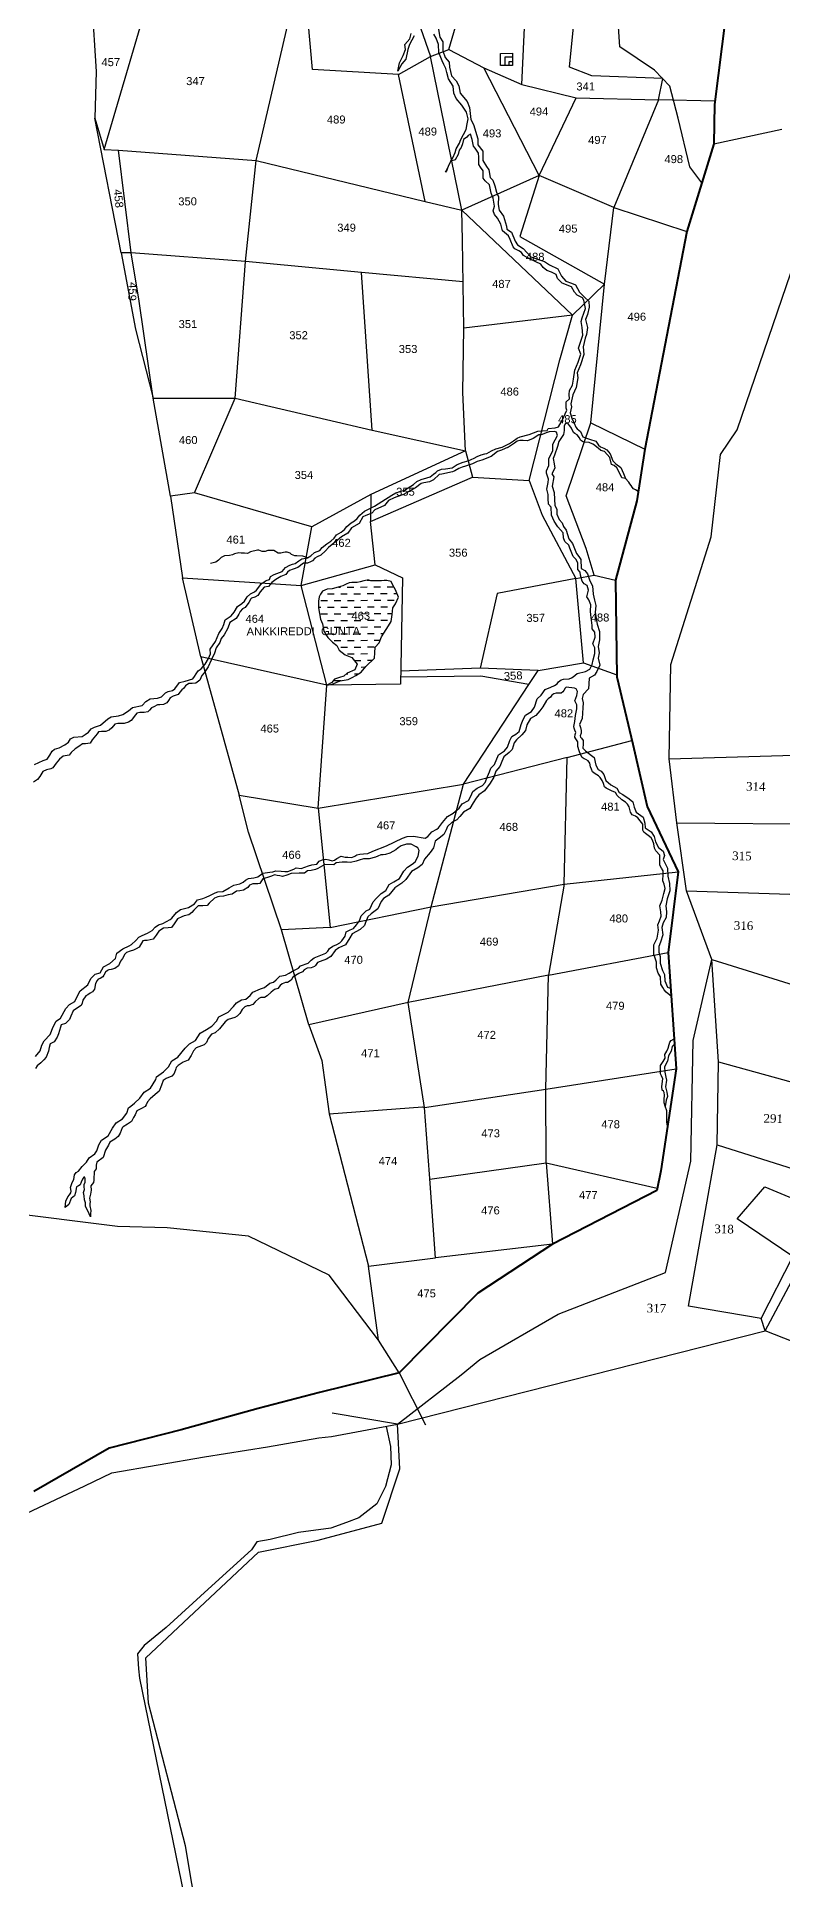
# Model space of a CAD drawing. Header units: inches. Extents: x 304037 to 460575, y 1453943 to 1639883.
# Drawn here: x 331856 to 332972, y 1597415 to 1600171 of the extents above; entities that cross this region are included whole.
import ezdxf

# ---------------------------------------------------------------- set-up
doc = ezdxf.new("R2010")
doc.units = ezdxf.units.IN
doc.header["$MEASUREMENT"] = 0
doc.linetypes.add('ACAD_ISO02W100', pattern=[15, 12, -3])
doc.linetypes.add('BORDER', pattern=[1.75, 0.5, -0.25, 0.5, -0.25, 0, -0.25])
for name, color, linetype in [('CARTTRACK', 30, 'ACAD_ISO02W100'), ('HILL', 8, 'Continuous'), ('NALA', 4, 'Continuous'), ('SQUAREWELL', 5, 'Continuous'), ('SURVEY_BND', 7, 'Continuous'), ('SURVEY_NO', 7, 'Continuous'), ('WATER_BODY', 4, 'Continuous')]:
    doc.layers.add(name, color=color, linetype=linetype)
doc.layers.add('VILL_BOUNDARY', color=6, linetype='BORDER', lineweight=30)
doc.styles.get("Standard").update_dxf_attribs({"font": 'arial.ttf'})

# ---------------------------------------------------------------- blocks, each defined once
blk = doc.blocks.new('CHEPINAPI')
at = {"layer": 'HILL', "linetype": 'ByBlock'}
blk.add_lwpolyline([(-257.8, 42.68), (-257.11, 39.7), (-256.92, 36.97), (-257.71, 33.72), (-258.98, 31.11), (-261.62, 28.93), (-263.45, 28.21), (-265.74, 27.33), (-270.57, 26.56), (-274.76, 25.45), (-276.75, 25.06), (-277.51, 23.83), (-283.89, 17.86), (-290.03, 12.02), (-293.22, 9.26), (-294.22, 7.96), (-294.01, 5.76), (-293.85, 4.35), (-286.05, -29.95)], dxfattribs=at)
at = {"layer": 'SURVEY_BND'}
for points in [[(-217.66, 143.11), (-188.81, 144.55)], [(-216.31, 133.57), (-193.57, 133.87)], [(-214.62, 123.48), (-199.23, 123.29)], [(-209.36, 98.06), (-210.64, 113.33), (-197.62, 109.56), (-184.73, 105.74)], [(-209.3, 85.71), (-209.36, 98.06), (-190.14, 93.19)], [(-202.18, 59.94), (-213.05, 61.54), (-209.3, 85.71), (-194.87, 81.46)], [(-201.53, 58.11), (-202.18, 59.94), (-197.64, 69.27), (-206.05, 74.73), (-202.05, 79.55), (-194.58, 76.66)], [(-181.39, 50.68), (-201.53, 58.11), (-197.36, 66.29), (-192.18, 65.93), (-177.19, 63.69)]]:
    blk.add_lwpolyline(points, dxfattribs=at)
at = {"layer": 'SURVEY_BND', "linetype": 'ByBlock'}
for points in [[(-267.58, 25.48), (-258.13, 28.22), (-255.64, 36.38), (-256.11, 43.03), (-201.53, 58.11)], [(-299.14, -217.12), (-294, -217.99), (-280.91, -215.77), (-270.14, -214.49), (-260.27, -203.31), (-245.02, -185.13), (-244.07, -169.29), (-263.4, -148.37), (-269.34, -134.47), (-269.81, -109.18), (-276.55, -90.03), (-277.06, -79.48), (-279.03, -59.66), (-286.47, -20.49), (-292.41, 0.67), (-292.94, 7.43), (-276.45, 23.53), (-267.58, 25.48)]]:
    blk.add_lwpolyline(points, dxfattribs=at)
at = {"layer": 'VILL_BOUNDARY', "linetype": 'ByBlock'}
for points in [[(-314.59, 26.92), (-302.59, 32.87), (-298.6, 34.9), (-284.8, 37.59), (-275.44, 39.28), (-267.81, 40.75), (-265.93, 40.99), (-256.11, 43.03), (-246.79, 50.6), (-244.03, 52.94), (-232.47, 59.95), (-216.57, 66.51), (-213.14, 83.19), (-213.16, 101.15), (-210.64, 113.33), (-214.62, 123.48), (-216.31, 133.57), (-217.66, 143.11), (-217.7, 157.17), (-212.05, 176.35), (-210.9, 188.67), (-208.5, 192.39), (-199.75, 219.92)], [(-256.11, 43.03), (-265.91, 44.46)]]:
    blk.add_lwpolyline(points, dxfattribs=at)
at = {"layer": 'SURVEY_NO', "char_height": 1.282, "width": 2.5, "attachment_point": 1}
for s, insert in [('{\\fTimes New Roman|b0|i0|c0|p18;314}', (-206.08, 139.89)), ('{\\fTimes New Roman|b0|i0|c0|p18;315}', (-207.93, 129.49)), ('{\\fTimes New Roman|b0|i0|c0|p18;316}', (-207.47, 119.11)), ('{\\fTimes New Roman|b0|i0|c0|p18;291}', (-202.44, 90.43)), ('{\\fTimes New Roman|b0|i0|c0|p18;318}', (-209.44, 73.8)), ('{\\fTimes New Roman|b0|i0|c0|p18;317}', (-219.29, 61.78))]:
    blk.add_mtext(s, dxfattribs=dict(at, insert=insert))
blk = doc.blocks.new('THOPUGUNTA')
at = {"layer": 'WATER_BODY', "linetype": 'ByBlock'}
h = blk.add_hatch(dxfattribs=at)
h.set_pattern_fill('DASH', color=256, scale=79.792965, angle=0.2876, style=0)
h.set_pattern_definition([(0.28763, (-6809.83, -2208.019), (9.923925, 10.024065), [9.97412, -9.97412])])
h.paths.add_polyline_path([(-5874, -4501.7), (-5878.2, -4490.7), (-5882.3, -4483.8), (-5885.1, -4478.6), (-5891.6, -4477), (-5895.4, -4477), (-5899.2, -4477.5), (-5905.6, -4477.5), (-5911.4, -4477.6), (-5915.4, -4477.3), (-5918.1, -4476.3), (-5920.6, -4476.5), (-5925.8, -4477.4), (-5931.3, -4478.7), (-5935.8, -4479.8), (-5943.9, -4479.9), (-5947.5, -4480.4), (-5952.2, -4482.5), (-5957.1, -4484.9), (-5964, -4487), (-5973.1, -4489.2), (-5980.5, -4489.9), (-5987.8, -4492.8), (-5990.7, -4497.1), (-5992.7, -4501.2), (-5993.6, -4507.8), (-5993.5, -4517.7), (-5990.8, -4534.6), (-5987.6, -4541.6), (-5985.5, -4552.5), (-5979.8, -4562), (-5972.9, -4569), (-5966.4, -4574), (-5962.5, -4581.3), (-5953.8, -4588), (-5943.5, -4592.3), (-5935.7, -4601.9), (-5939.4, -4610.3), (-5950.8, -4615.7), (-5955.7, -4619.9), (-5962, -4621.8), (-5969.6, -4624.6), (-5973.5, -4629.3), (-5981.4, -4633.3), (-5973, -4631.8), (-5961, -4627), (-5949, -4625), (-5943.3, -4622), (-5937.8, -4619.2), (-5930, -4613.8), (-5923, -4605.3), (-5909.9, -4592.9), (-5909.3, -4585.2), (-5908.7, -4576.7), (-5902.8, -4570.3), (-5899.2, -4561.2), (-5888.7, -4544.8), (-5885.1, -4538.3), (-5883.3, -4527.7), (-5882.5, -4517.6), (-5878.5, -4511.8)])
h.paths.add_polyline_path([(-6104.3, -4562.6), (-5916.6, -4561.6), (-5916.7, -4543.3), (-6104.4, -4544.2)], flags=9)
h.paths.add_polyline_path([(-5947.3, -4539), (-5914.7, -4538.8), (-5914.8, -4520.6), (-5947.4, -4520.7)], flags=24)
at = {"layer": 'CARTTRACK', "linetype": 'ByBlock'}
blk.add_lwpolyline([(-5420, -3882), (-5437.9, -3858.2), (-5455.1, -3785), (-5467.9, -3737.5), (-5490.9, -3713.3), (-5542.5, -3678.3), (-5548.3, -3595.7), (-5556.1, -3552.1)], dxfattribs=at)
at = {"layer": 'NALA', "linetype": 'ByBlock'}
for points in [[(-5814.4, -3649.5), (-5812, -3664), (-5807.8, -3671.1), (-5807.8, -3684.5), (-5803.9, -3694.4), (-5798.2, -3701.4), (-5797.4, -3709.1), (-5794.8, -3722.1), (-5787.6, -3729.2), (-5783.6, -3736.9), (-5781.8, -3747.6), (-5771.2, -3760.1), (-5767.6, -3769.3), (-5765.6, -3787), (-5761.5, -3794.7), (-5755.3, -3816), (-5755.1, -3825.2), (-5747.9, -3834.4), (-5747.5, -3848.4), (-5742, -3857.7), (-5738.6, -3862.4), (-5736.6, -3873.8), (-5732.7, -3877.9), (-5729.5, -3886.6), (-5727.3, -3896.1), (-5724, -3902.7), (-5724.7, -3914.6), (-5723.3, -3922.8), (-5716.5, -3932), (-5712.4, -3946.7), (-5711.8, -3951.3), (-5705, -3955.9), (-5699.5, -3969.3), (-5695.7, -3974.8), (-5687.4, -3980.3), (-5675.8, -3992.9), (-5655.3, -3999.6), (-5647.9, -4004.8), (-5635.3, -4010.8), (-5629.9, -4021.6), (-5623.6, -4028.9), (-5614.8, -4032.2), (-5609.1, -4034.4), (-5602.9, -4045.6), (-5595.6, -4052.8), (-5588.9, -4059.2), (-5588.5, -4067.8), (-5590.9, -4078.7), (-5593.9, -4086.2), (-5591.1, -4098.4), (-5592.5, -4108.8), (-5594.7, -4114.4), (-5597.5, -4127.4), (-5596.5, -4139), (-5601.2, -4154), (-5606.3, -4166.2), (-5605.5, -4173.8), (-5607.7, -4188), (-5613, -4199.3), (-5616.1, -4212.4), (-5614.9, -4216.9), (-5616.7, -4226.2), (-5614.6, -4233.9), (-5611.1, -4241.4), (-5608.2, -4247.7), (-5606.3, -4249.9), (-5601.6, -4253.9), (-5597.8, -4261.7), (-5587.8, -4265.5), (-5578.5, -4268.2), (-5574.3, -4274.3), (-5571.4, -4276.8), (-5566.5, -4279.1), (-5562.2, -4281.2), (-5556.8, -4287.6), (-5552.9, -4297.6), (-5548.6, -4302.4), (-5540.8, -4307.8), (-5537, -4317), (-5534.1, -4324.5), (-5539.6, -4323.1), (-5543.2, -4315.8), (-5547, -4308.1), (-5550.8, -4304.8), (-5555.1, -4303.2), (-5557.6, -4293), (-5565.3, -4284), (-5570.8, -4282.4), (-5574.8, -4279), (-5576.6, -4277.8), (-5580.5, -4274.4), (-5583, -4272.7), (-5588.4, -4270.6), (-5596.4, -4269.8), (-5598.3, -4268.8), (-5601.5, -4266.9), (-5602.9, -4263.5), (-5606.3, -4258.7), (-5609.9, -4256.7), (-5611.8, -4255.5), (-5614.9, -4249.1), (-5617.2, -4245.4), (-5619.8, -4242.6), (-5621.6, -4241.3), (-5624.5, -4242.5), (-5625.7, -4246), (-5625.7, -4252.7), (-5626.8, -4258.3), (-5631.1, -4264.2), (-5634, -4269.1), (-5636.1, -4276.4), (-5640.2, -4289.4), (-5642.3, -4294.2), (-5640.8, -4302.2), (-5640.1, -4308.8), (-5644.3, -4317.4), (-5641.3, -4322), (-5643.7, -4335.5), (-5640.9, -4345.3), (-5640.2, -4355.9), (-5639.9, -4364.1), (-5637, -4370.5), (-5636.9, -4377.8), (-5633.2, -4385.4), (-5629, -4390.6), (-5626.7, -4396.2), (-5622.8, -4401.6), (-5619, -4414.5), (-5613.2, -4421.6), (-5610.2, -4429.1), (-5607.3, -4436.3), (-5604, -4440.9), (-5601.1, -4445.6), (-5600.2, -4458.7), (-5595.1, -4462), (-5590.7, -4466.8), (-5587.6, -4477.4), (-5583.2, -4484.8), (-5582.6, -4497.2), (-5580.6, -4506.5), (-5578.5, -4514.4), (-5579.4, -4524.7), (-5576.7, -4542.2), (-5573.1, -4553), (-5573, -4565.6), (-5575, -4575.7), (-5573.4, -4585), (-5574.8, -4593.1), (-5572.4, -4603.5), (-5576.9, -4612.9), (-5580.4, -4618.3), (-5588.2, -4622.9), (-5588.9, -4631.6), (-5589.6, -4638.8), (-5597.3, -4647.6), (-5598.9, -4653.5), (-5597.6, -4659.7), (-5598.1, -4667.4), (-5599, -4683.4), (-5603.1, -4692.4), (-5601.6, -4696.9), (-5600.2, -4701.2), (-5600.2, -4705.1), (-5601.8, -4709.1), (-5601.2, -4711.2), (-5599.8, -4712.8), (-5597.2, -4716), (-5597.5, -4721.8), (-5597.7, -4727.6), (-5593.7, -4731.7), (-5584.9, -4738.5), (-5580.9, -4741.5), (-5578.5, -4752.9), (-5574.9, -4759.6), (-5570.5, -4762.3), (-5566.5, -4767.2), (-5563.3, -4775.9), (-5555.9, -4782.3), (-5547.2, -4787.6), (-5543.5, -4793.8), (-5538.2, -4797.1), (-5528.7, -4803.3), (-5523, -4808.1), (-5521.2, -4816.1), (-5518, -4823.5), (-5507.8, -4831), (-5505.1, -4839.7), (-5504.5, -4846.8), (-5495.4, -4852.8), (-5491, -4859.9), (-5488.9, -4868), (-5484.7, -4876.1), (-5477.8, -4881.6), (-5475.5, -4888.4), (-5477.4, -4894.4), (-5473.9, -4901.4), (-5471, -4907), (-5470.4, -4919.3), (-5468.1, -4930), (-5467.4, -4941), (-5471.4, -4953.2), (-5473.4, -4963.7), (-5472.6, -4972.5), (-5472.9, -4981.2), (-5477.4, -4988.8), (-5479.7, -4995.7), (-5478, -5007.1), (-5481.5, -5017.8), (-5484.2, -5024.6), (-5484.1, -5032.7), (-5482.1, -5039.1), (-5481.9, -5049.4), (-5478.7, -5060.1), (-5475.5, -5066.3), (-5475.2, -5075.6), (-5470.9, -5085), (-5466.3, -5087.2)], [(-5465.5, -5098.8), (-5470, -5095.1), (-5473, -5092.7), (-5476.2, -5089), (-5477.9, -5085.5), (-5481, -5080.5), (-5481.6, -5069.9), (-5484.9, -5064.5), (-5487.7, -5056.3), (-5487.7, -5047.7), (-5489.7, -5042), (-5491.6, -5036.3), (-5491.8, -5029.6), (-5491.8, -5021.7), (-5486.4, -5012.1), (-5484.7, -5000.1), (-5485.6, -4992), (-5482.9, -4986.1), (-5480.8, -4978.9), (-5480.9, -4972.3), (-5482.5, -4963.4), (-5479.1, -4955.3), (-5476.4, -4945), (-5474.5, -4937.6), (-5475.9, -4931), (-5478, -4926.2), (-5477.5, -4916.4), (-5477.6, -4911.1), (-5480, -4907), (-5482.6, -4902.7), (-5482.6, -4893.7), (-5482.7, -4887.7), (-5488.6, -4881.2), (-5490.8, -4877.3), (-5491.7, -4870.7), (-5493.6, -4865.4), (-5495.6, -4861.8), (-5499.9, -4858.5), (-5503.9, -4855.3), (-5506.6, -4853.4), (-5508.2, -4850.1), (-5508.2, -4841.5), (-5511.9, -4836.2), (-5515.7, -4831.8), (-5519, -4829.4), (-5524.2, -4827.3), (-5526.6, -4823.4), (-5528.4, -4815.5), (-5531, -4811.2), (-5533.9, -4808.3), (-5539.4, -4805), (-5546.6, -4798.5), (-5549.1, -4793.8), (-5554.9, -4791.3), (-5563.2, -4787.6), (-5565.5, -4785.4), (-5566.9, -4780.6), (-5569, -4776), (-5571.7, -4771.6), (-5574.3, -4769.3), (-5579.4, -4766.2), (-5583.4, -4763.1), (-5585, -4759.1), (-5586.4, -4755.8), (-5587.3, -4750.2), (-5589.7, -4746.4), (-5593.3, -4744.6), (-5596.1, -4743.4), (-5598.7, -4741.8), (-5601.3, -4737.2), (-5603.3, -4731.5), (-5605.5, -4725), (-5605.6, -4718.2), (-5608.4, -4713.7), (-5609.9, -4711.3), (-5609.4, -4707.1), (-5608.6, -4704.3), (-5609.8, -4700.6), (-5610.9, -4697.8), (-5611.4, -4695.3), (-5610.1, -4687.7), (-5609, -4678.9), (-5606.8, -4668.6), (-5606.7, -4663), (-5608.7, -4658.9), (-5609.7, -4657.1), (-5606.8, -4648.9), (-5605.7, -4643.1), (-5607.7, -4639), (-5610.5, -4637.9), (-5623, -4636.3), (-5624.5, -4638.1), (-5626.6, -4641.6), (-5628, -4643.4), (-5630.1, -4645.5), (-5632.5, -4645.6), (-5637.8, -4645.6), (-5641.3, -4646.3), (-5644.1, -4648.4), (-5646.4, -4651.2), (-5649.6, -4654.1), (-5652.3, -4656.3), (-5657.7, -4665.6), (-5662.3, -4672), (-5668.1, -4679), (-5676.1, -4683.3), (-5681.9, -4693), (-5683.5, -4701.1), (-5689.2, -4707.9), (-5697, -4715.2), (-5700.6, -4719.6), (-5703.5, -4729.5), (-5708.4, -4734.3), (-5716.1, -4740.8), (-5719.3, -4747.5), (-5722.3, -4755), (-5728.3, -4762.2), (-5731.1, -4770.9), (-5736.8, -4780), (-5745.3, -4791.6), (-5753.5, -4797.4), (-5757.5, -4802.7), (-5762.1, -4809.4), (-5767.3, -4817.8), (-5776.4, -4823.3), (-5781.9, -4829.8), (-5786.3, -4835), (-5793.7, -4838.5), (-5800.7, -4845), (-5802.5, -4849.8), (-5806.2, -4857), (-5813, -4862.4), (-5819.2, -4866.7), (-5821.6, -4876.7), (-5826.3, -4884), (-5834.9, -4893.8), (-5838.4, -4901.5), (-5845, -4906.9), (-5854.4, -4912.1), (-5862.7, -4924), (-5868.7, -4929.6), (-5879.2, -4936.7), (-5888.5, -4947.5), (-5896.1, -4952.5), (-5899.8, -4957.3), (-5904.9, -4968), (-5914.8, -4975.4), (-5920, -4980.1), (-5923.3, -4988.6), (-5924.9, -4993), (-5931.2, -4998.9), (-5943.4, -5005.4), (-5946.6, -5011.5), (-5953, -5021.8), (-5963.3, -5026.4), (-5968.5, -5030.6), (-5975.2, -5039.5), (-5981.7, -5043.5), (-5991.3, -5046.8), (-5995.3, -5048.3), (-5998.1, -5053), (-5999.7, -5054.3), (-6004.7, -5056.1), (-6010.4, -5056.9), (-6015.3, -5059.1), (-6017.7, -5062.3), (-6022.9, -5064.7), (-6031.9, -5070.4), (-6034.7, -5074.9), (-6039.9, -5078.1), (-6043, -5078.2), (-6047.9, -5080.4), (-6050.8, -5082.7), (-6054.6, -5087.3), (-6059.7, -5088.6), (-6064.6, -5092.9), (-6070.6, -5098.1), (-6074.6, -5100.8), (-6080, -5100.8), (-6082.8, -5102), (-6088.6, -5107.1), (-6092.1, -5111.4), (-6097.2, -5113), (-6100.5, -5113.3), (-6104.1, -5114.5), (-6107.9, -5118.9), (-6111.6, -5124.5), (-6115.6, -5128.8), (-6119.1, -5130.7), (-6128.7, -5133.6), (-6133.4, -5137.1), (-6141.6, -5147.5), (-6148.5, -5153.7), (-6154, -5155.4), (-6158.8, -5162.2), (-6161.3, -5168), (-6165, -5171.6), (-6176.5, -5175.8), (-6180.7, -5180.6), (-6184.1, -5187.5), (-6188.6, -5194.6), (-6196.1, -5197.4), (-6203.6, -5202.3), (-6206.6, -5205.5), (-6207, -5207.2), (-6209.5, -5214.3), (-6213, -5218.4), (-6221.7, -5221.7), (-6226.1, -5224.7), (-6228.7, -5232.1), (-6232.2, -5240.8), (-6237.9, -5246), (-6245.6, -5252.1), (-6249.5, -5256.7), (-6251.4, -5261.2), (-6253.3, -5263.7), (-6258.4, -5266.8), (-6265.6, -5270.5), (-6268.3, -5276.3), (-6270.8, -5280.4), (-6273.7, -5286.1), (-6279.3, -5290.1), (-6286.2, -5294.2), (-6287.4, -5295.8), (-6290.4, -5303.8), (-6293.7, -5308.8), (-6298.7, -5312.5), (-6305.8, -5317), (-6308.1, -5321.6), (-6312.3, -5329.2), (-6316.2, -5340.3), (-6325.6, -5347.1), (-6326.4, -5351.6), (-6326.4, -5357.1), (-6329.4, -5360.8), (-6329.5, -5364.9), (-6329.9, -5369), (-6329.9, -5373.8), (-6330.6, -5377.4), (-6334.5, -5382.7), (-6334, -5388.9), (-6334.8, -5395.1), (-6336.4, -5400.7), (-6335.6, -5406.2), (-6335.7, -5409.1), (-6336.1, -5412.2), (-6334.5, -5419.3), (-6335, -5424.4), (-6335, -5428.6), (-6337.1, -5424.4), (-6340.4, -5416.8), (-6342.4, -5413.2), (-6342.4, -5407.9), (-6343.7, -5403.3), (-6344.3, -5397.4), (-6345.3, -5392.3), (-6344.1, -5388.1), (-6344.2, -5383.8), (-6344.2, -5380.3), (-6343, -5377), (-6343, -5375.4), (-6342.9, -5371.3), (-6343.2, -5369.6), (-6345, -5369.7), (-6347.1, -5372.5), (-6348.8, -5376.8), (-6350.4, -5380.9), (-6353, -5382.6), (-6355.7, -5384.1), (-6357.4, -5392.2), (-6359.1, -5397.3), (-6364, -5401.6), (-6367.3, -5410.4), (-6373, -5414.8), (-6371.7, -5405.6), (-6369, -5399.1), (-6366.3, -5396.1), (-6364.6, -5393), (-6364, -5390.3), (-6364.7, -5384.8), (-6362.3, -5377.6), (-6360, -5372.9), (-6358.9, -5365.9), (-6356.5, -5362.3), (-6352.7, -5360.5), (-6347.2, -5353.7), (-6341.1, -5347.1), (-6336.8, -5340.7), (-6328.3, -5334.4), (-6325.6, -5329.9), (-6322.5, -5320.9), (-6318.5, -5314.2), (-6308.6, -5307.8), (-6301.9, -5296.3), (-6296.6, -5288.2), (-6286.8, -5282.3), (-6280.4, -5273.6), (-6277.8, -5265.9), (-6274.6, -5263.4), (-6269.3, -5258.8), (-6261, -5251.2), (-6254.5, -5242.1), (-6245, -5236.6), (-6237, -5223.6), (-6236.3, -5219.6), (-6225.7, -5212), (-6218.4, -5204.3), (-6213.3, -5195.3), (-6204.2, -5190), (-6193.2, -5176.5), (-6186.9, -5169.9), (-6177.5, -5165.1), (-6170.7, -5154.2), (-6161.3, -5148.4), (-6153.3, -5143.5), (-6146.5, -5136), (-6142.7, -5129.4), (-6128.7, -5122.8), (-6121.1, -5114.3), (-6116.6, -5108.9), (-6108.7, -5104.4), (-6102.2, -5103.1), (-6096, -5097.7), (-6092.1, -5092.5), (-6080.4, -5087.9), (-6074.6, -5085.6), (-6066.4, -5079.5), (-6060.8, -5077.7), (-6056.8, -5074.5), (-6051.4, -5068.9), (-6043.1, -5067.5), (-6037.3, -5064.2), (-6032.6, -5061.1), (-6023.7, -5056.9), (-6020.6, -5053.4), (-6009, -5049.5), (-6004.8, -5045), (-6000.2, -5041.5), (-5982.5, -5034.2), (-5979.6, -5031.2), (-5977, -5027.2), (-5972.2, -5024), (-5966.3, -5021.6), (-5961.6, -5018.7), (-5958.5, -5015.9), (-5953.9, -5008.8), (-5952, -5002.5), (-5946.1, -4999.5), (-5941.3, -4997.3), (-5936.6, -4992.2), (-5932.1, -4985.9), (-5929.7, -4978.4), (-5922.3, -4971.2), (-5917, -4968.5), (-5911.8, -4957.4), (-5907, -4951.9), (-5899.6, -4944.9), (-5892.7, -4940.4), (-5887.8, -4931.4), (-5881, -4927.5), (-5872.6, -4922.6), (-5866.1, -4911.6), (-5860.5, -4905.5), (-5853.3, -4901.4), (-5848.7, -4897.6), (-5844.2, -4889.2), (-5842.9, -4880.7), (-5845, -4876.7), (-5847.2, -4875.1), (-5854.8, -4871.5), (-5862, -4871.3), (-5870, -4873.8), (-5874.6, -4876.9), (-5877.9, -4879.8), (-5886.6, -4884.7), (-5893.2, -4886.9), (-5896.9, -4887.2), (-5900.4, -4887.2), (-5905, -4889.1), (-5908.3, -4890.8), (-5917.6, -4893.1), (-5923.1, -4893.1), (-5926.5, -4893.2), (-5932.5, -4895.4), (-5937.2, -4896.9), (-5945.8, -4898.7), (-5950.8, -4898.1), (-5958.1, -4898.1), (-5967.2, -4899.4), (-5970.6, -4902.1), (-5984.3, -4901.6), (-5991, -4905.5), (-5994.4, -4907.8), (-5998.2, -4909.4), (-6004.7, -4910.6), (-6010, -4911.3), (-6014.8, -4914.5), (-6022.7, -4914.7), (-6034.6, -4915), (-6041.1, -4917.5), (-6047.6, -4919.5), (-6051.7, -4918.9), (-6055.5, -4918), (-6059.4, -4917.4), (-6063.8, -4919), (-6070.1, -4921.3), (-6076.9, -4923.3), (-6079.8, -4927.8), (-6081.4, -4930.1), (-6084.2, -4930.7), (-6087.2, -4930.7), (-6091.7, -4930.7), (-6097, -4932.7), (-6099.6, -4936.1), (-6105.9, -4939.9), (-6111.4, -4941.3), (-6116.2, -4941.5), (-6123.1, -4946.2), (-6128.9, -4947.1), (-6135.8, -4949), (-6142, -4949.8), (-6144.4, -4950), (-6149.5, -4952.3), (-6157.5, -4959.7), (-6160.4, -4963.3), (-6166.7, -4963.6), (-6169, -4963.6), (-6173.9, -4963.7), (-6180.5, -4969.9), (-6183.3, -4973.5), (-6187.7, -4976.8), (-6194.8, -4978.6), (-6198.4, -4979.8), (-6204.7, -4983.2), (-6209.6, -4990.6), (-6213.8, -4996.2), (-6218.7, -4996.4), (-6225.7, -4996.9), (-6232.8, -5001.7), (-6236.7, -5007.4), (-6241, -5013.3), (-6250, -5015.3), (-6253.9, -5015.4), (-6256.4, -5015.7), (-6261.9, -5025.3), (-6266.8, -5027.9), (-6270.6, -5029.9), (-6275.5, -5031.2), (-6281.2, -5033.4), (-6283.5, -5035.9), (-6287.1, -5042.2), (-6290, -5046.5), (-6292.9, -5053.4), (-6298.4, -5057.1), (-6304, -5058.9), (-6307.5, -5059.3), (-6309.6, -5060.3), (-6312.4, -5063), (-6315.1, -5067.5), (-6316.6, -5069.9), (-6320.6, -5072.4), (-6323.3, -5073.5), (-6325.2, -5075.1), (-6327.3, -5080), (-6329.1, -5088.1), (-6332.2, -5092), (-6335.3, -5094.2), (-6338.9, -5096.5), (-6341.8, -5098), (-6346.2, -5104.6), (-6347.5, -5109.2), (-6348.7, -5112.5), (-6354.4, -5116.4), (-6360.7, -5120.9), (-6360.7, -5120.9), (-6364.4, -5128.7), (-6366.5, -5133.4), (-6369, -5136), (-6372.3, -5139.7), (-6378.8, -5141.6), (-6380, -5145.2), (-6382.7, -5155.1), (-6385, -5160), (-6389.1, -5166.9), (-6395.1, -5170.2), (-6397, -5175.6), (-6397.7, -5181.2), (-6401.4, -5190.2), (-6404.8, -5194.1), (-6409.4, -5198.4), (-6415, -5202.8), (-6417.1, -5207.1)], [(-6417.4, -5188.9), (-6410.5, -5180.3), (-6407.8, -5172), (-6404.5, -5165.5), (-6395.3, -5156.2), (-6391, -5144.8), (-6386.5, -5136.2), (-6379.7, -5131.7), (-6372.1, -5117.4), (-6366.5, -5111), (-6358.2, -5106.8), (-6354.2, -5098.3), (-6350.4, -5090.9), (-6338.8, -5081.7), (-6334.3, -5072.5), (-6328.2, -5065.8), (-6320.5, -5063.8), (-6315.7, -5055), (-6306.2, -5049.9), (-6297.7, -5042.6), (-6295.7, -5034.5), (-6286.6, -5027.7), (-6277, -5023.6), (-6273.4, -5021.6), (-6267.1, -5015.5), (-6262.4, -5010.7), (-6257.5, -5008.1), (-6249.5, -5004.7), (-6242.5, -5000.3), (-6238, -4995.3), (-6233.2, -4992.2), (-6226.6, -4989.8), (-6221.1, -4987.1), (-6215.5, -4984.1), (-6213.1, -4981.9), (-6206.1, -4973.5), (-6200, -4969.1), (-6188.2, -4966.3), (-6179.4, -4960.6), (-6174.7, -4954.4), (-6166.7, -4952.4), (-6161.8, -4950.7), (-6156.5, -4948.3), (-6148.3, -4943.9), (-6144.5, -4942.4), (-6136.8, -4941.9), (-6127.4, -4936.5), (-6120.2, -4932.8), (-6111.3, -4930.5), (-6106.5, -4928.4), (-6103.1, -4925.4), (-6098.6, -4922.5), (-6090.3, -4921.5), (-6084.4, -4920.4), (-6077, -4914.8), (-6066.5, -4913.4), (-6062.1, -4912.9), (-6057.4, -4911.2), (-6049.7, -4911.8), (-6044, -4912.4), (-6039.7, -4912.2), (-6030.8, -4908.6), (-6026.9, -4906.9), (-6019.6, -4907.6), (-6008.6, -4903.8), (-6003.5, -4902.1), (-5996.1, -4901), (-5992.5, -4896.6), (-5986.4, -4894.3), (-5982.6, -4893.8), (-5978.1, -4894.9), (-5973.2, -4896.3), (-5969.8, -4895.3), (-5966.2, -4892.8), (-5959.6, -4889.2), (-5953.6, -4890.8), (-5949.9, -4890.6), (-5943.7, -4891.1), (-5939.1, -4889.3), (-5936.4, -4887.5), (-5931.6, -4886.4), (-5926.2, -4885.6), (-5920, -4885.2), (-5912.5, -4881.9), (-5891.8, -4873.6), (-5867.8, -4862.3), (-5861.1, -4859.6), (-5851.3, -4859.2), (-5833.9, -4862.2), (-5830.1, -4859.6), (-5826.4, -4855.9), (-5824.1, -4852.8), (-5816.6, -4849), (-5813.8, -4847.1), (-5808.1, -4838.7), (-5800.5, -4829.9), (-5792.1, -4825), (-5783.2, -4817.3), (-5778.6, -4811.2), (-5768.9, -4806), (-5765.8, -4799.4), (-5762.6, -4792.7), (-5756.2, -4787.7), (-5748.3, -4783.3), (-5744.3, -4778.9), (-5740.8, -4770.2), (-5737.7, -4763.3), (-5735.5, -4757.8), (-5730, -4751.9), (-5724.4, -4737.7), (-5715.4, -4731.6), (-5710.9, -4726.3), (-5707.4, -4716.1), (-5704.1, -4710.4), (-5698.3, -4706.6), (-5693.1, -4702.9), (-5690, -4692.5), (-5687, -4685), (-5683.8, -4678.3), (-5675, -4672.7), (-5670.4, -4666.1), (-5666.1, -4654), (-5660.2, -4648.2), (-5654.5, -4640), (-5645.8, -4636.3), (-5640.2, -4634.1), (-5636.4, -4631.3), (-5634.4, -4628.3), (-5630.5, -4625.4), (-5627.1, -4624.4), (-5618.5, -4623.8), (-5615.1, -4622.3), (-5612.4, -4620.8), (-5606.2, -4615.9), (-5593.9, -4612.8), (-5587.2, -4609.5), (-5583.8, -4602.3), (-5582.3, -4595.3), (-5579.7, -4586.1), (-5579.7, -4577.6), (-5582.7, -4571.4), (-5579.6, -4561.4), (-5580.1, -4554.1), (-5584.1, -4549), (-5584.1, -4544.2), (-5586.1, -4528.2), (-5586.5, -4522.7), (-5586, -4513.2), (-5588.7, -4505.8), (-5591.7, -4501.1), (-5591.7, -4501.1), (-5589.4, -4491.2), (-5591.4, -4484.2), (-5595.9, -4481.8), (-5598.9, -4477.7), (-5601.2, -4469), (-5601.9, -4464.5), (-5605.5, -4460.4), (-5605.5, -4450.5), (-5608.3, -4445), (-5612.2, -4440.7), (-5617.2, -4428.6), (-5619, -4424.1), (-5624.8, -4418.5), (-5626.7, -4413.2), (-5627.3, -4405.4), (-5635.4, -4396.7), (-5640.8, -4388.2), (-5644.6, -4379.3), (-5645.2, -4367.3), (-5649.1, -4362.5), (-5649.6, -4354), (-5649.6, -4348.2), (-5651.8, -4340), (-5650, -4330.2), (-5649.1, -4325.2), (-5652.5, -4316.2), (-5652.5, -4312.6), (-5648.9, -4304.7), (-5648.9, -4299.5), (-5648.8, -4294.8), (-5645.8, -4288.2), (-5643, -4282.9), (-5642.8, -4272.8), (-5635.8, -4260), (-5637.6, -4255), (-5640.3, -4253.8), (-5648.2, -4254.6), (-5651.5, -4255.5), (-5660.5, -4258.7), (-5664, -4258.8), (-5672.1, -4264.5), (-5680.9, -4267.8), (-5687.3, -4267.3), (-5692.1, -4267.4), (-5696.4, -4268.5), (-5700.3, -4271.3), (-5704.8, -4274.3), (-5710.5, -4278.2), (-5709.6, -4277.5), (-5719.5, -4282), (-5725.6, -4283.8), (-5735.2, -4291.5), (-5749.2, -4296.7), (-5756, -4298.8), (-5762.9, -4302.4), (-5773.8, -4305.7), (-5778.6, -4307.2), (-5783.8, -4309.2), (-5789.6, -4312.6), (-5793, -4314.4), (-5809, -4317.9), (-5812.9, -4318.2), (-5821.4, -4326.3), (-5827.3, -4329.1), (-5836.2, -4330.9), (-5840, -4331.6), (-5848.6, -4338.4), (-5866.4, -4348.3), (-5876.4, -4351.6), (-5880.6, -4353), (-5888.9, -4357.3), (-5895.1, -4364.5), (-5909.5, -4371.4), (-5914, -4376.2), (-5922.9, -4379.6), (-5927.3, -4381.4), (-5932.7, -4391.8), (-5944.3, -4397.9), (-5949.9, -4406.3), (-5959.3, -4411.5), (-5968.2, -4419.2), (-5978.9, -4427.6), (-5983.3, -4432.5), (-5990.2, -4439), (-5995.7, -4441.3), (-5999.3, -4443.5), (-6002.6, -4447.4), (-6005.7, -4449.1), (-6010.1, -4450.9), (-6013.5, -4451), (-6016.3, -4451), (-6024.7, -4457.5), (-6031.8, -4459.9), (-6037.3, -4461.8), (-6040.2, -4464.5), (-6042.4, -4468), (-6050.2, -4471.1), (-6057.6, -4475.5), (-6063.3, -4480), (-6068.7, -4485.7), (-6075, -4486.9), (-6080.8, -4494), (-6084.6, -4499.5), (-6089.1, -4501.6), (-6093.8, -4503.3), (-6095.1, -4504.1), (-6098.2, -4509.6), (-6103.2, -4517.2), (-6107.3, -4519.3), (-6111, -4523.3), (-6112.8, -4527.4), (-6116.7, -4533.8), (-6126.5, -4539.9), (-6129.4, -4548.2), (-6135.1, -4558.3), (-6139.5, -4563.5), (-6141.5, -4569.5), (-6147, -4577.7), (-6149.2, -4585.5), (-6154.3, -4596.2), (-6158.8, -4605.8), (-6164.7, -4615.1), (-6168.3, -4619), (-6171.3, -4625.8), (-6177.1, -4630.3), (-6182.7, -4631.1), (-6187.7, -4631.1), (-6192.7, -4634.4), (-6195.9, -4638.4), (-6198.4, -4640.7), (-6201.3, -4643.7), (-6203.5, -4647.6), (-6211.3, -4649.9), (-6215.9, -4652.6), (-6218.4, -4656.4), (-6220.6, -4660), (-6225.9, -4662.4), (-6231.3, -4663), (-6234.7, -4662.7), (-6240.4, -4665.8), (-6243.5, -4667.5), (-6246.8, -4671.1), (-6249.1, -4673.3), (-6254.4, -4674.2), (-6261.2, -4674.5), (-6265.4, -4675.6), (-6267.7, -4677.8), (-6274.1, -4686.1), (-6278, -4688.9), (-6284.5, -4690.8), (-6289.7, -4690.9), (-6294.3, -4690.6), (-6298.7, -4691.9), (-6303.1, -4697.2), (-6307.1, -4700.8), (-6312.1, -4703), (-6318.6, -4703), (-6322.9, -4703.3), (-6325, -4706.1), (-6332.4, -4715.3), (-6335.7, -4720.1), (-6342.3, -4721.3), (-6347, -4721.3), (-6352.6, -4725.2), (-6358.1, -4728.7), (-6363.9, -4734), (-6367.1, -4738.1), (-6376.1, -4739.9), (-6381.5, -4744.1), (-6386.5, -4750), (-6391.2, -4757.3), (-6394.2, -4758.6), (-6400.9, -4760), (-6406.4, -4762.7), (-6409.3, -4767.8), (-6410.7, -4770.3), (-6414.5, -4774.8), (-6420.5, -4778.4)], [(-6418.8, -4752.2), (-6406, -4746.2), (-6399.9, -4744.2), (-6396.1, -4738.4), (-6392.3, -4732), (-6389, -4729.4), (-6381.7, -4727.2), (-6373.3, -4722.5), (-6367.8, -4718.9), (-6364.7, -4713.7), (-6359.9, -4711.1), (-6347.7, -4710.1), (-6342.9, -4707.2), (-6338.2, -4703.6), (-6334.2, -4698.7), (-6328.9, -4696.4), (-6320.2, -4693.2), (-6309.1, -4683.6), (-6304.2, -4680.8), (-6293.2, -4679.2), (-6286.7, -4677.6), (-6278.2, -4672.1), (-6272, -4666.9), (-6257.4, -4663.9), (-6252, -4658.1), (-6245.6, -4653.9), (-6234.6, -4653.1), (-6228.9, -4650.8), (-6222.6, -4644.7), (-6218.5, -4642.8), (-6212.1, -4641.7), (-6208.9, -4638.8), (-6201.7, -4629.5), (-6193.2, -4627.3), (-6182, -4624), (-6179.3, -4620.4), (-6177, -4616.4), (-6173.9, -4612.2), (-6169.2, -4608.9), (-6163.2, -4602.2), (-6158.3, -4593.4), (-6155.5, -4586.7), (-6155.6, -4579.8), (-6147.7, -4568.1), (-6142.9, -4556.4), (-6137.9, -4548.7), (-6135.4, -4542.8), (-6133.4, -4535.8), (-6124.6, -4529.6), (-6119.8, -4524.5), (-6115, -4515.8), (-6108.5, -4511.3), (-6104.2, -4507.8), (-6100.4, -4501.4), (-6095.5, -4496.7), (-6089.5, -4493.8), (-6086.3, -4491.2), (-6081.6, -4484.9), (-6079.6, -4482), (-6076.4, -4480), (-6071.8, -4477.1), (-6067, -4475.2), (-6065.3, -4470.8), (-6060.2, -4467.8), (-6048.1, -4463.6), (-6043.2, -4457.4), (-6036.8, -4454), (-6032.6, -4452.4), (-6028.6, -4451.6), (-6023.2, -4447.3), (-6018.8, -4444.5), (-6010.3, -4442.9), (-6005.1, -4439.8), (-5999.5, -4435.1), (-5991.6, -4432), (-5988, -4427.4), (-5981.4, -4421.8), (-5975, -4417.9), (-5970.4, -4413.5), (-5966.8, -4408.6), (-5959.8, -4404.6), (-5954.7, -4400.8), (-5951.2, -4395.9), (-5944.7, -4390.7), (-5939.8, -4387.8), (-5935.7, -4384.2), (-5932, -4379.3), (-5924.9, -4373.2), (-5909.6, -4365.9), (-5898.9, -4358.9), (-5883.7, -4349.4), (-5878, -4345.7), (-5865, -4341.5), (-5851.5, -4333.5), (-5846.3, -4328.8), (-5840, -4325.8), (-5831.4, -4323.4), (-5826.7, -4321.9), (-5821.7, -4318), (-5818.1, -4315.1), (-5815.3, -4312.9), (-5809.7, -4310.5), (-5803.5, -4309.9), (-5793.6, -4308.1), (-5786.2, -4303.3), (-5777.3, -4299.8), (-5769.6, -4297.7), (-5760.4, -4294.1), (-5755.9, -4291.2), (-5749.9, -4289), (-5744.9, -4287.2), (-5741.8, -4286.7), (-5734.7, -4282.9), (-5728.4, -4279.8), (-5718.7, -4277.5), (-5707.9, -4272.1), (-5701.6, -4267.7), (-5696.3, -4264), (-5691.7, -4261.9), (-5678.3, -4258.6), (-5665.1, -4253.3), (-5651.4, -4252.7), (-5649.6, -4249.7), (-5639.3, -4248.3), (-5634.4, -4247.1), (-5629, -4237.5), (-5621.9, -4222.2), (-5622.7, -4218.8), (-5622.7, -4209.5), (-5617.7, -4204.9), (-5618.5, -4198.5), (-5617.8, -4192.5), (-5613.5, -4184.6), (-5611.8, -4175.9), (-5609.9, -4162.3), (-5604.9, -4150.4), (-5600.8, -4138.1), (-5604.5, -4129.4), (-5598, -4109.7), (-5599.1, -4098.3), (-5600.4, -4089.5), (-5599, -4083.9), (-5594.1, -4069.9), (-5596.5, -4057.6), (-5598.6, -4053.8), (-5606.6, -4050), (-5610.3, -4045.4), (-5614.8, -4037.7), (-5628.7, -4032.2), (-5635.7, -4025), (-5638.1, -4018.9), (-5644.7, -4015.8), (-5652.1, -4012.9), (-5657.2, -4008.7), (-5660.9, -4003.6), (-5677, -3996.3), (-5686.8, -3990.5), (-5690, -3986.1), (-5693.8, -3983.5), (-5699.6, -3980.6), (-5702.2, -3977.7), (-5706.6, -3966.5), (-5709.1, -3961.3), (-5718.1, -3953.7), (-5720.9, -3943.7), (-5725.7, -3934.6), (-5730.3, -3929.4), (-5732.1, -3924), (-5730.1, -3916.9), (-5732.2, -3905), (-5735.4, -3897.2), (-5737.8, -3884.9), (-5744.1, -3879.2), (-5747.1, -3874.9), (-5747.1, -3864.2), (-5751.3, -3858.5), (-5753.8, -3854.6), (-5753.8, -3851.1), (-5753.8, -3843.4), (-5754.3, -3837.7), (-5759, -3830.2), (-5761.7, -3826.9), (-5763.7, -3817.3), (-5766.3, -3809), (-5769.4, -3811.1), (-5771.8, -3813.6), (-5776.6, -3817.3), (-5778.2, -3823.6), (-5780.1, -3829.3), (-5783.2, -3833.1), (-5784.6, -3839.7), (-5789.2, -3847.7), (-5795.8, -3849.4), (-5798.9, -3855.8), (-5801.8, -3862.8), (-5803.4, -3865.9), (-5802.6, -3864.4), (-5795.8, -3849.4), (-5792.6, -3844.4), (-5789.2, -3836.4), (-5787.8, -3830.9), (-5782.5, -3822.8), (-5781, -3818.3), (-5776.5, -3809.9), (-5772.5, -3802.4), (-5771.2, -3793.9), (-5769.8, -3786.4), (-5772.1, -3776.2), (-5779.1, -3765.8), (-5787.8, -3755.9), (-5791, -3747.7), (-5792, -3737.6), (-5799.2, -3726.3), (-5801.5, -3716.7), (-5803.1, -3711), (-5806, -3704.7), (-5808.6, -3699.7), (-5810.8, -3694.7), (-5813.6, -3687.2), (-5814.3, -3675), (-5817.8, -3665.4), (-5821.2, -3659.6)], [(-5850.3, -3661.9), (-5857.4, -3674.9), (-5860.1, -3682.4), (-5863.2, -3697), (-5868.9, -3703.9), (-5874.8, -3714.9), (-5872.7, -3702.7), (-5866.8, -3691.5), (-5863.7, -3682.6), (-5864.3, -3675.2), (-5857.1, -3666.6), (-5854.8, -3658.7)], [(-5514.9, -4343.9), (-5519, -4341.2), (-5522.2, -4339.6), (-5524.3, -4337.3), (-5525.7, -4334.7), (-5527.5, -4332.2), (-5529.1, -4329.6), (-5534.1, -4324.5)], [(-6010.3, -4442.9), (-6017.1, -4440.5), (-6026.1, -4440), (-6029.2, -4439.8), (-6033.9, -4437.8), (-6036.3, -4436.1), (-6040.4, -4434.6), (-6043.6, -4434.4), (-6046.3, -4435.1), (-6049.9, -4435.8), (-6054, -4435.8), (-6060.6, -4432.2), (-6066.2, -4432.1), (-6069.7, -4432.1), (-6073.5, -4433.5), (-6077.9, -4433.5), (-6083.2, -4431.7), (-6085.2, -4431.4), (-6095.3, -4433.9), (-6100.1, -4436.5), (-6104.6, -4436.2), (-6109.4, -4435.8), (-6112.9, -4435.7), (-6119.3, -4437.2), (-6122.5, -4438.3), (-6127, -4439.5), (-6134.3, -4440.1), (-6139.4, -4442.7), (-6143.2, -4446.7), (-6147.2, -4449.3), (-6155.1, -4451.4)], [(-5973, -4631.8), (-5961, -4627), (-5949, -4625), (-5943.3, -4622), (-5937.8, -4619.2), (-5930, -4613.8), (-5923, -4605.3), (-5909.9, -4592.9), (-5909.3, -4585.2), (-5908.7, -4576.7), (-5902.8, -4570.3), (-5899.2, -4561.2), (-5888.7, -4544.8), (-5885.1, -4538.3), (-5883.3, -4527.7), (-5882.5, -4517.6), (-5878.5, -4511.8), (-5874, -4501.7), (-5878.2, -4490.7), (-5882.3, -4483.8), (-5885.1, -4478.6), (-5891.6, -4477), (-5895.4, -4477), (-5899.2, -4477.5), (-5905.6, -4477.5), (-5911.4, -4477.6), (-5915.4, -4477.3), (-5918.1, -4476.3), (-5920.6, -4476.5), (-5925.8, -4477.4), (-5931.3, -4478.7), (-5935.8, -4479.8), (-5943.9, -4479.9), (-5947.5, -4480.4), (-5952.2, -4482.5), (-5957.1, -4484.9), (-5964, -4487), (-5973.1, -4489.2), (-5980.5, -4489.9), (-5987.8, -4492.8), (-5990.7, -4497.1), (-5992.7, -4501.2), (-5993.6, -4507.8), (-5993.5, -4517.7), (-5990.8, -4534.6), (-5987.6, -4541.6), (-5985.5, -4552.5), (-5979.8, -4562), (-5972.9, -4569), (-5966.4, -4574), (-5962.5, -4581.3), (-5953.8, -4588), (-5943.5, -4592.3), (-5935.7, -4601.9), (-5939.4, -4610.3), (-5950.8, -4615.7), (-5955.7, -4619.9), (-5962, -4621.8), (-5969.6, -4624.6), (-5973.5, -4629.3), (-5981.4, -4633.3), (-5973, -4631.8)], [(-5460.6, -5170.6), (-5464.1, -5174), (-5465.4, -5180.9), (-5469.6, -5187.7), (-5470.9, -5196.1), (-5475.7, -5204.2), (-5475.2, -5212.2), (-5473.6, -5219.6), (-5472.8, -5224.5), (-5474.1, -5234.2), (-5472, -5242.2), (-5471, -5248.9), (-5472.9, -5254.1), (-5474.3, -5260.5), (-5474.8, -5263.1), (-5476.2, -5258.4), (-5475.9, -5253.2), (-5475.4, -5246.6), (-5475.9, -5242.7), (-5477.1, -5240.7), (-5479.3, -5239.3), (-5479.4, -5233.8), (-5478.2, -5222.4), (-5479.9, -5217.6), (-5481.8, -5214.8), (-5481.8, -5209.4), (-5481.4, -5202.4), (-5477.4, -5196.4), (-5474.8, -5191.5), (-5475.2, -5186), (-5472.1, -5180.7), (-5470, -5176.4), (-5468.5, -5171.2), (-5467.7, -5167.5), (-5465.4, -5164.9), (-5461.1, -5162.5)], [(-5471.1, -5292.6), (-5472, -5287.1), (-5472.2, -5278.4), (-5472.2, -5270), (-5474.8, -5263.1)]]:
    blk.add_lwpolyline(points, dxfattribs=at)
at = {"layer": 'SQUAREWELL', "linetype": 'ByBlock'}
for points in [[(-5721.2, -3688.3), (-5703.5, -3688.2), (-5703.4, -3706.4), (-5721.1, -3706.5)], [(-5714.2, -3693.7), (-5703.5, -3693.6), (-5703.4, -3706.4), (-5714.2, -3706.5)], [(-5708.5, -3700.7), (-5703.4, -3700.7), (-5703.4, -3706.4), (-5708.4, -3706.5)]]:
    blk.add_lwpolyline(points, close=True, dxfattribs=at)
at = {"layer": 'SURVEY_BND', "linetype": 'ByBlock'}
for points in [[(-5903.9, -5613.4), (-5977.4, -5516.2), (-6098.5, -5457.9), (-6220.1, -5445.4), (-6294.6, -5443.4), (-6465.8, -5421.9)], [(-5871.1, -3466.8), (-5830.3, -3460.9), (-5855.9, -3606.7), (-5826.1, -3693.2), (-5798.6, -3682.5), (-5779.6, -3618.1), (-5811.8, -3607.6), (-5813.8, -3545.9), (-5791.7, -3440)], [(-5798.6, -3682.5), (-5746.3, -3710), (-5689.5, -3735.1), (-5684.5, -3628.8), (-5673.9, -3547.2), (-5661.8, -3447.8)], [(-6319.9, -3576.4), (-6333.2, -3613.7), (-6326.7, -3715.6), (-6328.5, -3785.5), (-6314.5, -3832), (-6255.9, -3632.1)], [(-5400.3, -3759.8), (-5484.6, -3758), (-5478.2, -3725.8), (-5584.4, -3722.1), (-5617.9, -3708.8), (-5611.4, -3643.7), (-5684.7, -3633)], [(-6314.5, -3832), (-6293.3, -3832.9), (-6086.9, -3848.5), (-6038.3, -3638.5)], [(-6086.9, -3848.5), (-5834.2, -3910.1), (-5873.7, -3719.8), (-6002.6, -3712.5), (-6009, -3639.9)], [(-5873.7, -3719.8), (-5826.1, -3693.2)], [(-5834.2, -3910.1), (-5779.1, -3923), (-5826.1, -3693.2)], [(-5663.5, -3871.1), (-5746.3, -3710)], [(-5689.5, -3735.1), (-5608, -3754.7), (-5484.6, -3758)], [(-5551.8, -3918.7), (-5663.5, -3871.1), (-5608, -3754.7)], [(-5484.6, -3758), (-5551.8, -3918.7), (-5442.3, -3954.6)], [(-6274.3, -3986.5), (-6288.9, -3986.5), (-6328.5, -3785.5)], [(-6102.8, -3999.7), (-6274.3, -3986.5), (-6293.3, -3832.9)], [(-5777, -4030.1), (-5929.4, -4016.3), (-6102.8, -3999.7), (-6086.9, -3848.5)], [(-5663.5, -3871.1), (-5779.1, -3923)], [(-5663.5, -3871.1), (-5692.3, -3962.2), (-5565.4, -4033.4), (-5551.8, -3918.7)], [(-5565.4, -4033.4), (-5613.3, -4080), (-5779.1, -3923)], [(-5613.3, -4080), (-5775.9, -4099.3), (-5778.1, -3967.5), (-5779.1, -3923)], [(-6288.9, -3986.5), (-6267.8, -4100.9), (-6241.3, -4204.3), (-6262.4, -4059), (-6274.3, -3986.5)], [(-6241.3, -4204.3), (-6118.4, -4204.2), (-6102.8, -3999.7)], [(-6118.4, -4204.2), (-5913.1, -4251.8), (-5929.4, -4016.3)], [(-5585.9, -4240.9), (-5565.4, -4033.4)], [(-5913.1, -4251.8), (-5773.6, -4283), (-5777.6, -4195.5), (-5775.9, -4099.3)], [(-5773.6, -4283), (-5763.3, -4322.2), (-5678.1, -4327.4), (-5632.4, -4146.9), (-5613.3, -4080)], [(-6179.3, -4345.8), (-6215.1, -4350.6), (-6241.3, -4204.3)], [(-5915.1, -4348.3), (-6003.4, -4396.6), (-6179.3, -4345.8), (-6118.4, -4204.2)], [(-5580.9, -4468.9), (-5592.9, -4428.8), (-5622.8, -4350.2), (-5585.9, -4240.9), (-5505.1, -4280.6)], [(-5773.6, -4283), (-5915.1, -4348.3), (-5916, -4388.6), (-5763.3, -4322.2)], [(-6215.1, -4350.6), (-6197.3, -4472.7), (-6019.4, -4484.3), (-6003.4, -4396.6)], [(-5678.1, -4327.4), (-5659, -4379.1), (-5608.2, -4474)], [(-6019.4, -4484.3), (-5909, -4453.2), (-5916, -4388.6)], [(-5909, -4453.2), (-5867.7, -4473), (-5870.9, -4631.9), (-5981.4, -4633.3), (-6019.4, -4484.3)], [(-5981.4, -4633.3), (-6169.9, -4591), (-6197.3, -4472.7)], [(-5597.1, -4600.2), (-5608.2, -4474), (-5726.4, -4496.1), (-5751.4, -4607.8)], [(-5608.2, -4474), (-5580.9, -4468.9), (-5548.8, -4476.5)], [(-6169.9, -4591), (-6112.2, -4798.2), (-5994.2, -4817.4), (-5981.4, -4633.3)], [(-5664.9, -4611.3), (-5597.1, -4600.2), (-5546.9, -4617.9)], [(-5994.2, -4817.4), (-5776.6, -4781.7), (-5678.8, -4632.6), (-5750.8, -4619.8), (-5870.7, -4621.6)], [(-5678.8, -4632.6), (-5664.9, -4611.3), (-5751.4, -4607.8), (-5870.5, -4612.5)], [(-5621.5, -4741.6), (-5524.5, -4716.2)], [(-5825, -4965.3), (-5625.6, -4931.2), (-5621.5, -4741.6), (-5776.6, -4781.7)], [(-5976.3, -4996.2), (-5825, -4965.3), (-5776.6, -4781.7)], [(-5994.2, -4817.4), (-5976.3, -4996.2), (-6048.8, -4999.7), (-6098.4, -4853.4), (-6112.2, -4798.2)], [(-5625.6, -4931.2), (-5649.4, -5067.2), (-5470.2, -5033.2)], [(-5625.6, -4931.2), (-5455.4, -4912.5)], [(-5649.4, -5067.2), (-5859.4, -5108), (-5825, -4965.3)], [(-5859.4, -5108), (-6008.3, -5141.7), (-6048.8, -4999.7)], [(-5834.8, -5265.1), (-5653.5, -5237.7), (-5649.4, -5067.2)], [(-6008.3, -5141.7), (-5988.8, -5195), (-5977.4, -5274.7), (-5837.8, -5264.4), (-5834.8, -5265.1), (-5859.4, -5108)], [(-5653.5, -5237.7), (-5458.3, -5207.5)], [(-5827, -5372.4), (-5652.8, -5347.8), (-5653.5, -5237.7)], [(-5977.4, -5274.7), (-5918.5, -5502.5), (-5818.4, -5490.2), (-5827.6, -5364.8), (-5834.8, -5265.1)], [(-5652.8, -5347.8), (-5643.5, -5469.5), (-5818.4, -5490.2)], [(-5652.8, -5347.8), (-5486.5, -5386.1)], [(-5873, -5662), (-5903.9, -5613.4), (-5918.5, -5502.5)]]:
    blk.add_lwpolyline(points, dxfattribs=at)
at = {"layer": 'VILL_BOUNDARY', "linetype": 'ByBlock', "lineweight": 40}
blk.add_lwpolyline([(-5384.4, -3634.7), (-5401, -3764.9), (-5402, -3823.4), (-5442.3, -3954.6), (-5505.1, -4280.6), (-5517, -4357.5), (-5548.8, -4476.5), (-5546.8, -4620.9), (-5523.1, -4721.8), (-5501.5, -4814.8), (-5455.4, -4912.5), (-5470.2, -5033.2), (-5462.5, -5141.1), (-5458.3, -5207.5), (-5481.2, -5360.2), (-5487.1, -5389.2), (-5643.5, -5469.5), (-5754.8, -5543.1), (-5873, -5662), (-5992.2, -5691.6), (-6084, -5715.6), (-6199.4, -5747.3), (-6306.7, -5774.7), (-6419.5, -5839.7)], dxfattribs=at)
at = {"layer": 'VILL_BOUNDARY', "linetype": 'ByBlock'}
for points in [[(-5402, -3823.4), (-5299.9, -3801.4)], [(-5402, -3823.4), (-5299.9, -3801.4)], [(-5873, -5662), (-5833.6, -5739.8)]]:
    blk.add_lwpolyline(points, dxfattribs=at)
at = {"layer": 'SURVEY_NO', "linetype": 'ByBlock'}
for s, height, rotation, p in [('457', 11.97, 0.2876, (-6318.6, -3707.5)), ('347', 11.97, 0.2876, (-6191.8, -3735.8)), ('341', 11.97, 0.2876, (-5607.6, -3743.8)), ('494', 11.97, 0.2876, (-5677.6, -3781.3)), ('489', 11.97, 0.2876, (-5981.1, -3793.3)), ('489', 11.97, 0.2876, (-5844.1, -3811.3)), ('493', 11.97, 0.2876, (-5747.8, -3814)), ('497', 11.97, 0.2876, (-5590.1, -3823.9)), ('498', 11.97, 0.2876, (-5475.8, -3852.5)), ('458', 11.97, 276.1736, (-6300.4, -3892.3)), ('350', 11.97, 0.2876, (-6203.6, -3915.8)), ('349', 11.97, 0.2876, (-5965.6, -3955.1)), ('495', 11.97, 0.2876, (-5633.8, -3956.5)), ('488', 11.97, 0.2876, (-5683.2, -3998.6)), ('459', 11.97, 267.4696, (-6277.4, -4030.3)), ('487', 11.97, 0.2876, (-5733.7, -4039.2)), ('496', 11.97, 0.2876, (-5531.1, -4088.3)), ('351', 11.97, 0.2876, (-6203.1, -4099.3)), ('352', 11.97, 0.2876, (-6037.4, -4116)), ('353', 11.97, 0.2876, (-5873.5, -4136.6)), ('486', 11.97, 0.2876, (-5721.4, -4200.3)), ('485', 11.97, 0.2876, (-5635, -4241.6)), ('460', 11.97, 0.2876, (-6202.6, -4272.9)), ('354', 11.97, 0.2876, (-6029.4, -4325)), ('355', 11.97, 0.2876, (-5877.4, -4350.1)), ('484', 11.97, 0.2876, (-5578.6, -4343.4)), ('461', 11.97, 0.2876, (-6131.5, -4421.7)), ('462', 11.97, 0.2876, (-5973.2, -4426.6)), ('356', 11.97, 0.2876, (-5798.4, -4441.3)), ('464', 11.97, 0.2876, (-6102.9, -4540.3)), ('ANKKIREDDI  GUNTA', 11.969, 0.2876, (-6101.3, -4559.2)), ('463', 11.97, 0.2876, (-5944.3, -4535.7)), ('357', 11.97, 0.2876, (-5682.4, -4538.8)), ('488', 11.97, 0.2876, (-5586.1, -4538.3)), ('358', 11.97, 3.0458, (-5715.8, -4626)), ('359', 11.97, 0.2876, (-5872.5, -4693.4)), ('482', 11.97, 0.2876, (-5640.2, -4681.6)), ('465', 11.97, 0.2876, (-6080.6, -4704.4)), ('481', 11.97, 0.2876, (-5570.6, -4821.2)), ('467', 11.97, 0.2876, (-5906.4, -4849.2)), ('468', 11.97, 0.2876, (-5722.7, -4851.5)), ('466', 11.97, 0.2876, (-6047.9, -4893.3)), ('480', 11.97, 0.2876, (-5558.1, -4988.5)), ('469', 11.97, 0.2876, (-5752.1, -5023.2)), ('470', 11.97, 0.2876, (-5955, -5050.4)), ('479', 11.97, 0.2876, (-5563.2, -5119.1)), ('472', 11.97, 0.2876, (-5755.8, -5162.7)), ('471', 11.97, 0.2876, (-5929.8, -5190.1)), ('478', 11.97, 0.2876, (-5570.2, -5296.3)), ('473', 11.97, 0.2876, (-5749.8, -5309.9)), ('474', 11.97, 0.2876, (-5903.5, -5351.4)), ('477', 11.97, 0.2876, (-5603.5, -5402.2)), ('476', 11.97, 0.2876, (-5750.1, -5425.3)), ('475', 11.97, 0.2876, (-5845.7, -5549.4))]:
    blk.add_text(s, height=height, rotation=rotation, dxfattribs=at).set_placement(p)

msp = doc.modelspace()

# ---------------------------------------------------------------- block references
at = {"xscale": 0.9999447887420897, "yscale": 0.9999447887420843, "zscale": 0.9999447887420891, "rotation": 359.995489292994}
msp.add_blockref('THOPUGUNTA', (338271.8, 1603834.2), dxfattribs=at)
at = {"layer": 'SURVEY_BND', "linetype": 'ByBlock', "xscale": 10.02859871034559, "yscale": 10.02859871041437, "zscale": 10.02859871035882, "rotation": 358.8092314755046}
msp.add_blockref('CHEPINAPI', (334955.4, 1597611.1), dxfattribs=at)

doc.saveas('drawing.dxf')
